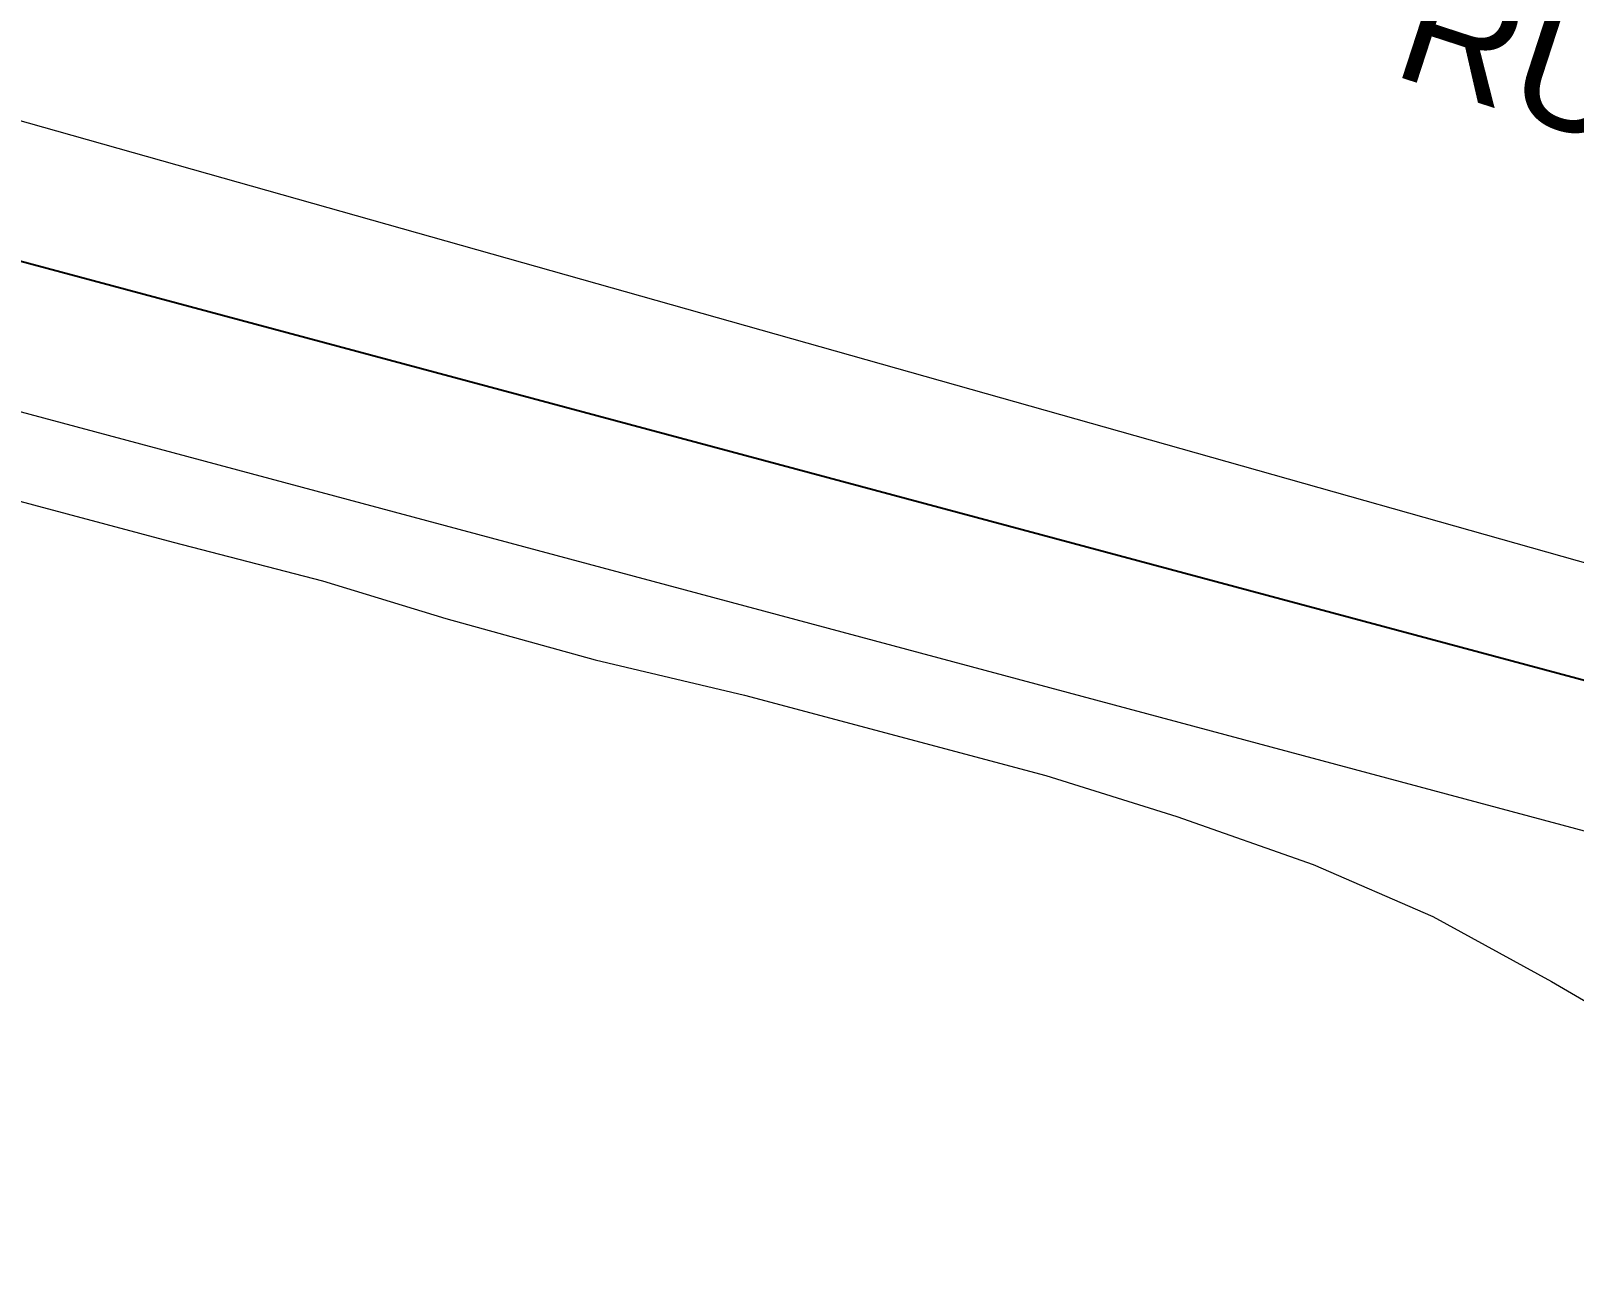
# Model space of a CAD drawing. Header units: metres. Extents: x 329311 to 330425, y 7396637 to 7397287.
# Drawn here: x 329841.88 to 329855.04, y 7397093.38 to 7397103.94 of the extents above; entities that cross this region are included whole.
import ezdxf

# ---------------------------------------------------------------- set-up
doc = ezdxf.new("R2010")
doc.units = ezdxf.units.M
doc.layers.get('0').update_dxf_attribs({"lineweight": 18})
for name, color, linetype, lineweight in [('100_SIST_VIARIO_MEIO_FIO', 8, 'Continuous', 18), ('604_CURVA_INTERM', 9, 'Continuous', 18), ('PA6_TERRENO', 6, 'Continuous', 18), ('PA6_TEXTO', 3, 'Continuous', 18)]:
    doc.layers.add(name, color=color, linetype=linetype, lineweight=lineweight)
doc.styles.add('200 Médio', font='arial.ttf', dxfattribs={"height": 0.75})
doc.styles.add('ARIAL', font='ARIAL', dxfattribs={"height": 0.2})
doc.styles.add('NORMAL', font='arial.ttf')
doc.dimstyles.new('AQ250', dxfattribs={"dimscale": 10, "dimtxt": 0.05, "dimasz": 0.03, "dimexe": 0.03, "dimexo": 0.025, "dimgap": 0.025, "dimtad": 1, "dimzin": 0, "dimdsep": 46, "dimtxsty": 'ARIAL', "dimblk": 'ARCHTICK', "dimcen": 0.09, "dimdle": 0.03, "dimclrt": 7, "dimadec": 0, "dimazin": 0, "dimtfac": 1, "dimtix": 1, "dimtmove": 2, "dimatfit": 3, "dimldrblk": 'OPEN90', "dimfxl": 1, "dimtvp": 1, "dimtolj": 1, "dimtzin": 0, "dimarcsym": 0})

# ---------------------------------------------------------------- blocks, each defined once
blk = doc.blocks.new('_ArchTick')
at = {"color": 0, "linetype": 'ByBlock', "const_width": 0.15}
blk.add_lwpolyline([(-0.5, -0.5), (0.5, 0.5)], dxfattribs=at)
blk = doc.blocks.new('*D13')
at = {"layer": 'Defpoints', "color": 0, "transparency": 16777216}
for p in [(329835.553, 7397103.648), (329835.233, 7397102.453), (329895.003, 7397086.442)]:
    blk.add_point(p, dxfattribs=at)
at = {"layer": 'PA6_TEXTO', "color": 0, "lineweight": -2, "transparency": 16777216}
for p, q in [((329835.298, 7397102.695), (329835.631, 7397103.938)), ((329895.613, 7397087.559), (329835.263, 7397103.726)), ((329895.068, 7397086.683), (329895.401, 7397087.926))]:
    blk.add_line(p, q, dxfattribs=at)
at = {"layer": 'PA6_TEXTO', "color": 0, "lineweight": -2, "transparency": 16777216, "xscale": 0.3, "yscale": 0.3, "zscale": 0.3}
for p, rotation in [((329835.553, 7397103.648), 165.0035318531356), ((329895.323, 7397087.636), 345.0035318531356)]:
    blk.add_blockref('_ArchTick', p, dxfattribs=dict(at, rotation=rotation))
at = {"layer": 'PA6_TEXTO', "color": 7, "transparency": 16777216, "insert": (329865.602, 7397096.254), "char_height": 0.75, "attachment_point": 5, "rotation": 345.0035, "style": '200 Médio'}
blk.add_mtext('\\A1;61.88', dxfattribs=at)
blk = doc.blocks.new('_Open90')
at = {"color": 0, "linetype": 'ByBlock', "lineweight": -2}
for p, q in [((-0.5, 0.5), (0, 0)), ((0, 0), (-1, 0)), ((0, 0), (-0.5, -0.5))]:
    blk.add_line(p, q, dxfattribs=at)

msp = doc.modelspace()

# ---------------------------------------------------------------- linework, layer by layer
at = {"layer": '100_SIST_VIARIO_MEIO_FIO'}
for points in [[(329519.93, 7397188.475), (329758.258, 7397125.823), (329820.862, 7397109.088), (329851.422, 7397100.456)], [(329851.422, 7397100.456), (329899.431, 7397086.897), (329946.785, 7397074.185), (329967.207, 7397068.919), (329989.227, 7397059.373), (329998.343, 7397055.101), (330002.227, 7397052.299), (330005.18, 7397048.686), (330007.99, 7397043.331), (330009.285, 7397037.433), (330014.274, 7397000.297), (330014.356, 7396991.884), (330013.683, 7396982.451), (330011.357, 7396968.827), (330008.322, 7396957.968), (329983.788, 7396907.987), (329953.206, 7396847.45), (329946.625, 7396835.575), (329944.786, 7396834.641), (329942.716, 7396834.493), (329940.368, 7396835.112), (329918.194, 7396846.11), (329867.574, 7396871.964)]]:
    msp.add_lwpolyline(points, dxfattribs=at)
at = {"layer": '604_CURVA_INTERM', "elevation": 723, "flags": 128}
msp.add_lwpolyline([(329851.649, 7397097.247), (329852.811, 7397096.84), (329853.831, 7397096.396), (329854.841, 7397095.843), (329855.708, 7397095.338), (329856.686, 7397094.869), (329857.87, 7397094.442), (329859.036, 7397094.073), (329860.424, 7397093.721), (329863.319, 7397093.067), (329868.007, 7397092.127), (329870.097, 7397091.667), (329871.506, 7397091.333), (329874.869, 7397090.432), (329876.722, 7397090.021), (329877.752, 7397090.135), (329878.321, 7397090.525), (329878.024, 7397091.766), (329877.547, 7397092.703), (329872.264, 7397106.451)], dxfattribs=at)
at = {"layer": '604_CURVA_INTERM', "elevation": 723}
msp.add_lwpolyline([(329825.116, 7397105.129), (329828.791, 7397103.809), (329832.296, 7397102.731), (329833.265, 7397102.478), (329834.54, 7397102.074), (329836.603, 7397101.326), (329837.895, 7397100.91), (329839.232, 7397100.616), (329843.092, 7397099.586), (329844.365, 7397099.256), (329845.417, 7397098.936), (329846.691, 7397098.584), (329847.964, 7397098.281), (329850.531, 7397097.598), (329851.649, 7397097.247)], dxfattribs=at)
at = {"layer": 'PA6_TERRENO'}
msp.add_lwpolyline([(329810.442, 7397026.388), (329835.233, 7397102.453), (329895.003, 7397086.442), (329868.823, 7397007.376)], close=True, dxfattribs=at)

# ---------------------------------------------------------------- texts
at = {"layer": 'PA6_TEXTO', "insert": (329853.77, 7397104.526), "char_height": 1, "attachment_point": 1, "rotation": 341.9626, "style": 'NORMAL'}
msp.add_mtext_dynamic_manual_height_columns('RUA TAGIPURU', width=15.76498, gutter_width=12.5, heights=[0], dxfattribs=at)

# ---------------------------------------------------------------- dimensions: what is measured, and where the dimension line sits
at = {"layer": 'PA6_TEXTO'}
dim = msp.add_aligned_dim(p1=(329895.003, 7397086.442), p2=(329835.233, 7397102.453), distance=-1.237, dimstyle='AQ250', override={"dimtxsty": '200 Médio'}, dxfattribs=at)
dim.commit()
dim.dimension.update_dxf_attribs({"geometry": '*D13', "text_midpoint": (329865.602, 7397096.254)})

doc.saveas('drawing.dxf')
